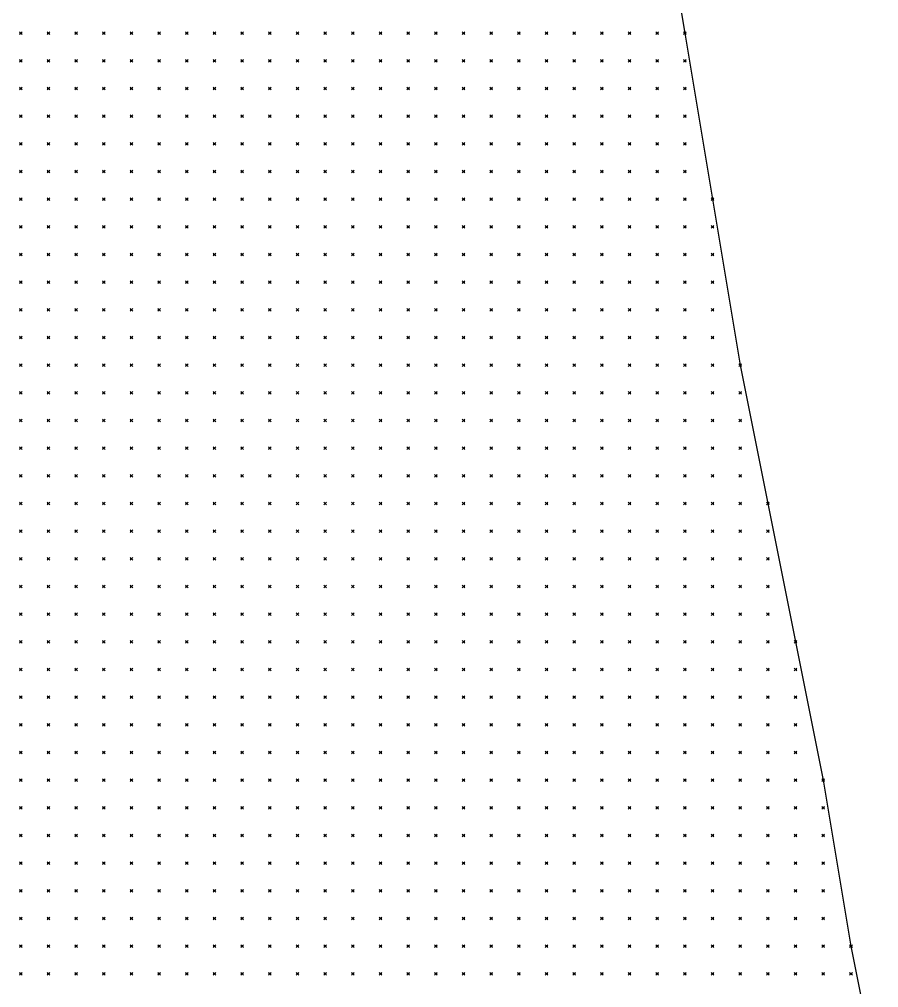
# Model space of a CAD drawing. Header units: metres. Extents: x 441556 to 446409, y 432338 to 461058.
# Drawn here: x 443079.2 to 443172.4, y 447615.4 to 447720.4 of the extents above; entities that cross this region are included whole.
import ezdxf

# ---------------------------------------------------------------- set-up
doc = ezdxf.new("R2010")
doc.units = ezdxf.units.M
doc.header["$MEASUREMENT"] = 0
doc.header["$PDMODE"] = 35
doc.header["$PDSIZE"] = 0.15
doc.layers.add('DTM-INT_YP', color=121, linetype='Continuous')
doc.layers.add('DTM-NOK-RevN_POINTS', color=91, linetype='Continuous')

msp = doc.modelspace()

# ---------------------------------------------------------------- linework, layer by layer
at = {"layer": 'DTM-INT_YP'}
msp.add_polyline3d([(443130.365, 447844.836, 350.14), (443133.365, 447826.84, 349.218), (443136.364, 447808.844, 349.044), (443139.363, 447790.848, 349.61), (443142.363, 447772.852, 349.254), (443145.362, 447754.856, 349.064), (443148.361, 447736.859, 349.202), (443151.361, 447718.863, 349.126), (443154.36, 447700.867, 349.092), (443157.359, 447682.871, 349.33), (443160.359, 447667.874, 349.208), (443163.358, 447652.877, 349.266), (443166.357, 447637.88, 349.221), (443169.357, 447619.884, 349.217), (443172.356, 447604.888, 349.156)], dxfattribs=at)
at = {"layer": 'DTM-NOK-RevN_POINTS'}
for p in [(443079.376, 447718.863, 378.451), (443082.375, 447718.863, 375.424), (443085.375, 447718.863, 372.525), (443088.374, 447718.863, 370.432), (443091.373, 447718.863, 368.398), (443094.373, 447718.863, 366.365), (443097.372, 447718.863, 363.841), (443100.372, 447718.863, 361.313), (443103.371, 447718.863, 358.884), (443106.37, 447718.863, 357.08), (443109.37, 447718.863, 355.182), (443112.369, 447718.863, 353.369), (443115.368, 447718.863, 352.836), (443118.368, 447718.863, 351.688), (443121.367, 447718.863, 351.321), (443124.366, 447718.863, 351.373), (443127.366, 447718.863, 351.592), (443130.365, 447718.863, 351.518), (443133.365, 447718.863, 350.789), (443136.364, 447718.863, 349.097), (443139.363, 447718.863, 348.5), (443142.363, 447718.863, 349.008), (443145.362, 447718.863, 349.395), (443148.361, 447718.863, 349.409), (443151.361, 447718.863, 349.126), (443079.376, 447715.864, 379.839), (443082.375, 447715.864, 376.096), (443085.375, 447715.864, 372.402), (443088.374, 447715.864, 370.247), (443091.373, 447715.864, 368.075), (443094.373, 447715.864, 365.981), (443097.372, 447715.864, 363.514), (443100.372, 447715.864, 361.047), (443103.371, 447715.864, 358.76), (443106.37, 447715.864, 357.337), (443109.37, 447715.864, 355.498), (443112.369, 447715.864, 353.579), (443115.368, 447715.864, 353.068), (443118.368, 447715.864, 351.516), (443121.367, 447715.864, 351.196), (443124.366, 447715.864, 351.27), (443127.366, 447715.864, 351.417), (443130.365, 447715.864, 351.38), (443133.365, 447715.864, 351.161), (443136.364, 447715.864, 350.041), (443139.363, 447715.864, 348.533), (443142.363, 447715.864, 348.969), (443145.362, 447715.864, 349.361), (443148.361, 447715.864, 349.424), (443151.361, 447715.864, 349.243), (443079.376, 447712.864, 380.311), (443082.375, 447712.864, 376.719), (443085.375, 447712.864, 373.171), (443088.374, 447712.864, 370.639), (443091.373, 447712.864, 368.05), (443094.373, 447712.864, 365.988), (443097.372, 447712.864, 363.387), (443100.372, 447712.864, 360.982), (443103.371, 447712.864, 359.165), (443106.37, 447712.864, 357.534), (443109.37, 447712.864, 355.447), (443112.369, 447712.864, 353.636), (443115.368, 447712.864, 352.932), (443118.368, 447712.864, 351.434), (443121.367, 447712.864, 351.084), (443124.366, 447712.864, 351.109), (443127.366, 447712.864, 351.3), (443130.365, 447712.864, 351.338), (443133.365, 447712.864, 351.131), (443136.364, 447712.864, 350.366), (443139.363, 447712.864, 348.673), (443142.363, 447712.864, 348.947), (443145.362, 447712.864, 349.395), (443148.361, 447712.864, 349.464), (443151.361, 447712.864, 349.396), (443079.376, 447709.865, 380.582), (443082.375, 447709.865, 377.086), (443085.375, 447709.865, 373.871), (443088.374, 447709.865, 371.106), (443091.373, 447709.865, 368.533), (443094.373, 447709.865, 366.274), (443097.372, 447709.865, 363.891), (443100.372, 447709.865, 361.693), (443103.371, 447709.865, 359.768), (443106.37, 447709.865, 357.931), (443109.37, 447709.865, 355.647), (443112.369, 447709.865, 353.619), (443115.368, 447709.865, 352.784), (443118.368, 447709.865, 351.301), (443121.367, 447709.865, 350.86), (443124.366, 447709.865, 350.833), (443127.366, 447709.865, 350.755), (443130.365, 447709.865, 351.02), (443133.365, 447709.865, 351.08), (443136.364, 447709.865, 350.597), (443139.363, 447709.865, 348.904), (443142.363, 447709.865, 348.854), (443145.362, 447709.865, 349.303), (443148.361, 447709.865, 349.446), (443151.361, 447709.865, 349.429), (443079.376, 447706.866, 380.99), (443082.375, 447706.866, 377.778), (443085.375, 447706.866, 374.609), (443088.374, 447706.866, 372.032), (443091.373, 447706.866, 369.388), (443094.373, 447706.866, 367.123), (443097.372, 447706.866, 364.984), (443100.372, 447706.866, 362.926), (443103.371, 447706.866, 360.519), (443106.37, 447706.866, 358.39), (443109.37, 447706.866, 355.909), (443112.369, 447706.866, 353.588), (443115.368, 447706.866, 352.961), (443118.368, 447706.866, 351.365), (443121.367, 447706.866, 350.842), (443124.366, 447706.866, 350.701), (443127.366, 447706.866, 350.507), (443130.365, 447706.866, 350.351), (443133.365, 447706.866, 350.786), (443136.364, 447706.866, 350.898), (443139.363, 447706.866, 349.484), (443142.363, 447706.866, 348.633), (443145.362, 447706.866, 349.208), (443148.361, 447706.866, 349.311), (443151.361, 447706.866, 349.4), (443079.376, 447703.866, 381.925), (443082.375, 447703.866, 378.884), (443085.375, 447703.866, 375.641), (443088.374, 447703.866, 373.118), (443091.373, 447703.866, 370.493), (443094.373, 447703.866, 368.141), (443097.372, 447703.866, 365.944), (443100.372, 447703.866, 363.78), (443103.371, 447703.866, 361.303), (443106.37, 447703.866, 358.879), (443109.37, 447703.866, 356.773), (443112.369, 447703.866, 354.476), (443115.368, 447703.866, 353.368), (443118.368, 447703.866, 351.324), (443121.367, 447703.866, 350.668), (443124.366, 447703.866, 350.578), (443127.366, 447703.866, 350.319), (443130.365, 447703.866, 350.088), (443133.365, 447703.866, 349.954), (443136.364, 447703.866, 349.792), (443139.363, 447703.866, 349.405), (443142.363, 447703.866, 348.753), (443145.362, 447703.866, 349.233), (443148.361, 447703.866, 349.349), (443151.361, 447703.866, 349.4), (443079.376, 447700.867, 383.417), (443082.375, 447700.867, 379.736), (443085.375, 447700.867, 376.554), (443088.374, 447700.867, 373.96), (443091.373, 447700.867, 371.382), (443094.373, 447700.867, 369.015), (443097.372, 447700.867, 366.901), (443100.372, 447700.867, 364.618), (443103.371, 447700.867, 362.272), (443106.37, 447700.867, 359.825), (443109.37, 447700.867, 357.682), (443112.369, 447700.867, 355.745), (443115.368, 447700.867, 354.02), (443118.368, 447700.867, 351.418), (443121.367, 447700.867, 350.61), (443124.366, 447700.867, 350.484), (443127.366, 447700.867, 350.308), (443130.365, 447700.867, 350.014), (443133.365, 447700.867, 349.724), (443136.364, 447700.867, 349.504), (443139.363, 447700.867, 349.351), (443142.363, 447700.867, 349.269), (443145.362, 447700.867, 349.292), (443148.361, 447700.867, 349.31), (443151.361, 447700.867, 349.305), (443154.36, 447700.867, 349.092), (443079.376, 447697.868, 383.999), (443082.375, 447697.868, 380.708), (443085.375, 447697.868, 377.788), (443088.374, 447697.868, 374.943), (443091.373, 447697.868, 372.463), (443094.373, 447697.868, 370.181), (443097.372, 447697.868, 367.811), (443100.372, 447697.868, 365.705), (443103.371, 447697.868, 362.976), (443106.37, 447697.868, 360.721), (443109.37, 447697.868, 358.424), (443112.369, 447697.868, 356.246), (443115.368, 447697.868, 354.138), (443118.368, 447697.868, 351.367), (443121.367, 447697.868, 350.604), (443124.366, 447697.868, 350.434), (443127.366, 447697.868, 350.292), (443130.365, 447697.868, 349.993), (443133.365, 447697.868, 349.696), (443136.364, 447697.868, 349.521), (443139.363, 447697.868, 349.407), (443142.363, 447697.868, 349.289), (443145.362, 447697.868, 349.217), (443148.361, 447697.868, 349.337), (443151.361, 447697.868, 349.41), (443154.36, 447697.868, 349.282), (443079.376, 447694.868, 384.877), (443082.375, 447694.868, 381.41), (443085.375, 447694.868, 378.481), (443088.374, 447694.868, 376.103), (443091.373, 447694.868, 373.573), (443094.373, 447694.868, 371.149), (443097.372, 447694.868, 368.653), (443100.372, 447694.868, 366.501), (443103.371, 447694.868, 364), (443106.37, 447694.868, 361.687), (443109.37, 447694.868, 359.366), (443112.369, 447694.868, 357.1), (443115.368, 447694.868, 354.493), (443118.368, 447694.868, 351.384), (443121.367, 447694.868, 350.531), (443124.366, 447694.868, 350.294), (443127.366, 447694.868, 350.098), (443130.365, 447694.868, 349.975), (443133.365, 447694.868, 349.73), (443136.364, 447694.868, 349.518), (443139.363, 447694.868, 349.354), (443142.363, 447694.868, 349.305), (443145.362, 447694.868, 349.251), (443148.361, 447694.868, 349.32), (443151.361, 447694.868, 349.395), (443154.36, 447694.868, 349.329), (443079.376, 447691.869, 385.184), (443082.375, 447691.869, 382.263), (443085.375, 447691.869, 379.282), (443088.374, 447691.869, 376.731), (443091.373, 447691.869, 374.267), (443094.373, 447691.869, 371.999), (443097.372, 447691.869, 369.829), (443100.372, 447691.869, 367.549), (443103.371, 447691.869, 365.238), (443106.37, 447691.869, 362.8), (443109.37, 447691.869, 360.364), (443112.369, 447691.869, 356.374), (443115.368, 447691.869, 353.706), (443118.368, 447691.869, 351.965), (443121.367, 447691.869, 350.721), (443124.366, 447691.869, 350.422), (443127.366, 447691.869, 350.223), (443130.365, 447691.869, 349.993), (443133.365, 447691.869, 349.801), (443136.364, 447691.869, 349.57), (443139.363, 447691.869, 349.36), (443142.363, 447691.869, 349.225), (443145.362, 447691.869, 348.722), (443148.361, 447691.869, 349.274), (443151.361, 447691.869, 349.362), (443154.36, 447691.869, 349.359), (443079.376, 447688.87, 385.285), (443082.375, 447688.87, 382.369), (443085.375, 447688.87, 379.808), (443088.374, 447688.87, 377.415), (443091.373, 447688.87, 374.987), (443094.373, 447688.87, 372.632), (443097.372, 447688.87, 370.397), (443100.372, 447688.87, 368.124), (443103.371, 447688.87, 365.955), (443106.37, 447688.87, 363.916), (443109.37, 447688.87, 361.548), (443112.369, 447688.87, 355.536), (443115.368, 447688.87, 353.921), (443118.368, 447688.87, 352.943), (443121.367, 447688.87, 351.431), (443124.366, 447688.87, 350.64), (443127.366, 447688.87, 350.742), (443130.365, 447688.87, 350.803), (443133.365, 447688.87, 350.65), (443136.364, 447688.87, 349.893), (443139.363, 447688.87, 349.41), (443142.363, 447688.87, 349.286), (443145.362, 447688.87, 348.423), (443148.361, 447688.87, 349.178), (443151.361, 447688.87, 349.389), (443154.36, 447688.87, 349.404), (443079.376, 447685.87, 385.081), (443082.375, 447685.87, 382.684), (443085.375, 447685.87, 380.116), (443088.374, 447685.87, 377.717), (443091.373, 447685.87, 375.326), (443094.373, 447685.87, 373.128), (443097.372, 447685.87, 371.017), (443100.372, 447685.87, 368.804), (443103.371, 447685.87, 366.845), (443106.37, 447685.87, 364.928), (443109.37, 447685.87, 361.726), (443112.369, 447685.87, 357.269), (443115.368, 447685.87, 355.339), (443118.368, 447685.87, 353.938), (443121.367, 447685.87, 352.835), (443124.366, 447685.87, 351.678), (443127.366, 447685.87, 351.917), (443130.365, 447685.87, 352.556), (443133.365, 447685.87, 352.588), (443136.364, 447685.87, 351.097), (443139.363, 447685.87, 349.645), (443142.363, 447685.87, 349.344), (443145.362, 447685.87, 348.35), (443148.361, 447685.87, 349.044), (443151.361, 447685.87, 349.369), (443154.36, 447685.87, 349.461), (443079.376, 447682.871, 385.211), (443082.375, 447682.871, 382.702), (443085.375, 447682.871, 380.363), (443088.374, 447682.871, 377.893), (443091.373, 447682.871, 375.462), (443094.373, 447682.871, 373.54), (443097.372, 447682.871, 371.482), (443100.372, 447682.871, 369.503), (443103.371, 447682.871, 367.564), (443106.37, 447682.871, 365.557), (443109.37, 447682.871, 361.401), (443112.369, 447682.871, 358.003), (443115.368, 447682.871, 356.284), (443118.368, 447682.871, 354.48), (443121.367, 447682.871, 353.514), (443124.366, 447682.871, 352.289), (443127.366, 447682.871, 352.232), (443130.365, 447682.871, 352.879), (443133.365, 447682.871, 352.833), (443136.364, 447682.871, 351.943), (443139.363, 447682.871, 350.004), (443142.363, 447682.871, 349.531), (443145.362, 447682.871, 348.473), (443148.361, 447682.871, 348.907), (443151.361, 447682.871, 349.396), (443154.36, 447682.871, 349.458), (443157.359, 447682.871, 349.33), (443079.376, 447679.872, 385.307), (443082.375, 447679.872, 382.738), (443085.375, 447679.872, 380.294), (443088.374, 447679.872, 377.984), (443091.373, 447679.872, 375.857), (443094.373, 447679.872, 373.913), (443097.372, 447679.872, 371.681), (443100.372, 447679.872, 370.105), (443103.371, 447679.872, 368.249), (443106.37, 447679.872, 366.239), (443109.37, 447679.872, 361.196), (443112.369, 447679.872, 358.131), (443115.368, 447679.872, 356.306), (443118.368, 447679.872, 354.412), (443121.367, 447679.872, 353.587), (443124.366, 447679.872, 352.449), (443127.366, 447679.872, 352.046), (443130.365, 447679.872, 352.31), (443133.365, 447679.872, 352.439), (443136.364, 447679.872, 351.204), (443139.363, 447679.872, 349.769), (443142.363, 447679.872, 349.37), (443145.362, 447679.872, 348.714), (443148.361, 447679.872, 348.607), (443151.361, 447679.872, 349.351), (443154.36, 447679.872, 349.419), (443157.359, 447679.872, 349.397), (443079.376, 447676.872, 385.165), (443082.375, 447676.872, 382.518), (443085.375, 447676.872, 380.344), (443088.374, 447676.872, 378.114), (443091.373, 447676.872, 376.041), (443094.373, 447676.872, 373.909), (443097.372, 447676.872, 372.115), (443100.372, 447676.872, 370.593), (443103.371, 447676.872, 368.571), (443106.37, 447676.872, 366.445), (443109.37, 447676.872, 363.088), (443112.369, 447676.872, 361.227), (443115.368, 447676.872, 357.3), (443118.368, 447676.872, 354.153), (443121.367, 447676.872, 353.099), (443124.366, 447676.872, 352.569), (443127.366, 447676.872, 352.067), (443130.365, 447676.872, 352.034), (443133.365, 447676.872, 352.071), (443136.364, 447676.872, 350.841), (443139.363, 447676.872, 349.846), (443142.363, 447676.872, 349.298), (443145.362, 447676.872, 349.033), (443148.361, 447676.872, 348.325), (443151.361, 447676.872, 349.306), (443154.36, 447676.872, 349.37), (443157.359, 447676.872, 349.373), (443079.376, 447673.873, 384.785), (443082.375, 447673.873, 382.493), (443085.375, 447673.873, 380.343), (443088.374, 447673.873, 378.24), (443091.373, 447673.873, 376.19), (443094.373, 447673.873, 374.36), (443097.372, 447673.873, 372.945), (443100.372, 447673.873, 371.061), (443103.371, 447673.873, 368.999), (443106.37, 447673.873, 366.978), (443109.37, 447673.873, 364.074), (443112.369, 447673.873, 362.03), (443115.368, 447673.873, 361.344), (443118.368, 447673.873, 354.222), (443121.367, 447673.873, 352.957), (443124.366, 447673.873, 352.857), (443127.366, 447673.873, 352.323), (443130.365, 447673.873, 351.955), (443133.365, 447673.873, 351.995), (443136.364, 447673.873, 351.321), (443139.363, 447673.873, 350.854), (443142.363, 447673.873, 349.663), (443145.362, 447673.873, 348.98), (443148.361, 447673.873, 348.234), (443151.361, 447673.873, 349.314), (443154.36, 447673.873, 349.345), (443157.359, 447673.873, 349.404), (443079.376, 447670.873, 384.076), (443082.375, 447670.873, 381.974), (443085.375, 447670.873, 380.069), (443088.374, 447670.873, 377.891), (443091.373, 447670.873, 376.305), (443094.373, 447670.873, 374.634), (443097.372, 447670.873, 372.951), (443100.372, 447670.873, 371.067), (443103.371, 447670.873, 369.227), (443106.37, 447670.873, 367.349), (443109.37, 447670.873, 364.449), (443112.369, 447670.873, 362.067), (443115.368, 447670.873, 361.447), (443118.368, 447670.873, 358.207), (443121.367, 447670.873, 354.411), (443124.366, 447670.873, 353.477), (443127.366, 447670.873, 352.666), (443130.365, 447670.873, 352.763), (443133.365, 447670.873, 352.99), (443136.364, 447670.873, 352.673), (443139.363, 447670.873, 351.98), (443142.363, 447670.873, 350.332), (443145.362, 447670.873, 349.035), (443148.361, 447670.873, 348.365), (443151.361, 447670.873, 348.986), (443154.36, 447670.873, 349.35), (443157.359, 447670.873, 349.382), (443079.376, 447667.874, 383.443), (443082.375, 447667.874, 381.179), (443085.375, 447667.874, 379.471), (443088.374, 447667.874, 377.82), (443091.373, 447667.874, 376.346), (443094.373, 447667.874, 374.892), (443097.372, 447667.874, 373.202), (443100.372, 447667.874, 371.481), (443103.371, 447667.874, 369.468), (443106.37, 447667.874, 367.772), (443109.37, 447667.874, 365.148), (443112.369, 447667.874, 362.029), (443115.368, 447667.874, 361.592), (443118.368, 447667.874, 359.61), (443121.367, 447667.874, 356.431), (443124.366, 447667.874, 354.198), (443127.366, 447667.874, 353.212), (443130.365, 447667.874, 353.405), (443133.365, 447667.874, 353.543), (443136.364, 447667.874, 353.41), (443139.363, 447667.874, 352.444), (443142.363, 447667.874, 351.059), (443145.362, 447667.874, 348.873), (443148.361, 447667.874, 348.221), (443151.361, 447667.874, 348.183), (443154.36, 447667.874, 349.263), (443157.359, 447667.874, 349.374), (443160.359, 447667.874, 349.208), (443079.376, 447664.875, 382.658), (443082.375, 447664.875, 381.098), (443085.375, 447664.875, 379.467), (443088.374, 447664.875, 377.909), (443091.373, 447664.875, 376.43), (443094.373, 447664.875, 374.949), (443097.372, 447664.875, 373.243), (443100.372, 447664.875, 371.42), (443103.371, 447664.875, 369.588), (443106.37, 447664.875, 367.56), (443109.37, 447664.875, 365.294), (443112.369, 447664.875, 361.817), (443115.368, 447664.875, 361.328), (443118.368, 447664.875, 359.862), (443121.367, 447664.875, 357.051), (443124.366, 447664.875, 354.847), (443127.366, 447664.875, 353.99), (443130.365, 447664.875, 354.172), (443133.365, 447664.875, 354.521), (443136.364, 447664.875, 354.395), (443139.363, 447664.875, 353.517), (443142.363, 447664.875, 351.59), (443145.362, 447664.875, 349.06), (443148.361, 447664.875, 348.43), (443151.361, 447664.875, 348.279), (443154.36, 447664.875, 349.332), (443157.359, 447664.875, 349.367), (443160.359, 447664.875, 349.286), (443079.376, 447661.875, 382.452), (443082.375, 447661.875, 380.811), (443085.375, 447661.875, 379.316), (443088.374, 447661.875, 377.572), (443091.373, 447661.875, 375.998), (443094.373, 447661.875, 374.472), (443097.372, 447661.875, 372.983), (443100.372, 447661.875, 371.204), (443103.371, 447661.875, 369.255), (443106.37, 447661.875, 367.179), (443109.37, 447661.875, 365.115), (443112.369, 447661.875, 361.688), (443115.368, 447661.875, 361.027), (443118.368, 447661.875, 360.005), (443121.367, 447661.875, 357.234), (443124.366, 447661.875, 355.213), (443127.366, 447661.875, 354.529), (443130.365, 447661.875, 354.602), (443133.365, 447661.875, 355.003), (443136.364, 447661.875, 355.182), (443139.363, 447661.875, 354.095), (443142.363, 447661.875, 352.034), (443145.362, 447661.875, 349.739), (443148.361, 447661.875, 348.579), (443151.361, 447661.875, 347.963), (443154.36, 447661.875, 349.203), (443157.359, 447661.875, 349.375), (443160.359, 447661.875, 349.314), (443079.376, 447658.876, 381.807), (443082.375, 447658.876, 380.366), (443085.375, 447658.876, 378.863), (443088.374, 447658.876, 377.267), (443091.373, 447658.876, 375.725), (443094.373, 447658.876, 374.004), (443097.372, 447658.876, 372.316), (443100.372, 447658.876, 370.871), (443103.371, 447658.876, 369.114), (443106.37, 447658.876, 366.727), (443109.37, 447658.876, 364.713), (443112.369, 447658.876, 361.694), (443115.368, 447658.876, 360.403), (443118.368, 447658.876, 359.397), (443121.367, 447658.876, 357.315), (443124.366, 447658.876, 355.527), (443127.366, 447658.876, 355.036), (443130.365, 447658.876, 355.083), (443133.365, 447658.876, 355.759), (443136.364, 447658.876, 356.057), (443139.363, 447658.876, 354.619), (443142.363, 447658.876, 352.651), (443145.362, 447658.876, 350.15), (443148.361, 447658.876, 348.763), (443151.361, 447658.876, 348.002), (443154.36, 447658.876, 349.025), (443157.359, 447658.876, 349.314), (443160.359, 447658.876, 349.366), (443079.376, 447655.877, 381.195), (443082.375, 447655.877, 379.794), (443085.375, 447655.877, 378.528), (443088.374, 447655.877, 377.134), (443091.373, 447655.877, 375.691), (443094.373, 447655.877, 374.373), (443097.372, 447655.877, 372.345), (443100.372, 447655.877, 370.739), (443103.371, 447655.877, 368.525), (443106.37, 447655.877, 366.196), (443109.37, 447655.877, 364.162), (443112.369, 447655.877, 361.972), (443115.368, 447655.877, 359.899), (443118.368, 447655.877, 359.293), (443121.367, 447655.877, 357.515), (443124.366, 447655.877, 356.035), (443127.366, 447655.877, 355.515), (443130.365, 447655.877, 355.261), (443133.365, 447655.877, 355.84), (443136.364, 447655.877, 356.545), (443139.363, 447655.877, 355.017), (443142.363, 447655.877, 353.304), (443145.362, 447655.877, 350.845), (443148.361, 447655.877, 348.925), (443151.361, 447655.877, 347.954), (443154.36, 447655.877, 348.781), (443157.359, 447655.877, 349.3), (443160.359, 447655.877, 349.385), (443079.376, 447652.877, 380.377), (443082.375, 447652.877, 379.521), (443085.375, 447652.877, 378.452), (443088.374, 447652.877, 377.203), (443091.373, 447652.877, 375.853), (443094.373, 447652.877, 374.544), (443097.372, 447652.877, 372.759), (443100.372, 447652.877, 370.71), (443103.371, 447652.877, 368.45), (443106.37, 447652.877, 365.882), (443109.37, 447652.877, 363.714), (443112.369, 447652.877, 361.697), (443115.368, 447652.877, 359.444), (443118.368, 447652.877, 358.761), (443121.367, 447652.877, 357.817), (443124.366, 447652.877, 356.677), (443127.366, 447652.877, 356.147), (443130.365, 447652.877, 355.47), (443133.365, 447652.877, 355.717), (443136.364, 447652.877, 356.44), (443139.363, 447652.877, 355.307), (443142.363, 447652.877, 353.762), (443145.362, 447652.877, 351.43), (443148.361, 447652.877, 349.246), (443151.361, 447652.877, 347.99), (443154.36, 447652.877, 348.431), (443157.359, 447652.877, 349.215), (443160.359, 447652.877, 349.338), (443163.358, 447652.877, 349.266), (443079.376, 447649.878, 379.396), (443082.375, 447649.878, 379.074), (443085.375, 447649.878, 378.284), (443088.374, 447649.878, 377.3), (443091.373, 447649.878, 376.049), (443094.373, 447649.878, 374.75), (443097.372, 447649.878, 373.061), (443100.372, 447649.878, 370.668), (443103.371, 447649.878, 368.758), (443106.37, 447649.878, 366.406), (443109.37, 447649.878, 363.99), (443112.369, 447649.878, 361.854), (443115.368, 447649.878, 359.474), (443118.368, 447649.878, 358.549), (443121.367, 447649.878, 357.887), (443124.366, 447649.878, 357.029), (443127.366, 447649.878, 356.49), (443130.365, 447649.878, 355.726), (443133.365, 447649.878, 355.739), (443136.364, 447649.878, 356.376), (443139.363, 447649.878, 355.583), (443142.363, 447649.878, 353.846), (443145.362, 447649.878, 351.575), (443148.361, 447649.878, 349.524), (443151.361, 447649.878, 348.398), (443154.36, 447649.878, 348.213), (443157.359, 447649.878, 349.206), (443160.359, 447649.878, 349.325), (443163.358, 447649.878, 349.261), (443079.376, 447646.879, 378.213), (443082.375, 447646.879, 378.189), (443085.375, 447646.879, 377.92), (443088.374, 447646.879, 377.234), (443091.373, 447646.879, 376.14), (443094.373, 447646.879, 374.797), (443097.372, 447646.879, 373.102), (443100.372, 447646.879, 370.937), (443103.371, 447646.879, 369.11), (443106.37, 447646.879, 366.642), (443109.37, 447646.879, 364.435), (443112.369, 447646.879, 362.245), (443115.368, 447646.879, 359.99), (443118.368, 447646.879, 358.525), (443121.367, 447646.879, 357.974), (443124.366, 447646.879, 357.396), (443127.366, 447646.879, 356.701), (443130.365, 447646.879, 355.964), (443133.365, 447646.879, 355.861), (443136.364, 447646.879, 356.284), (443139.363, 447646.879, 355.772), (443142.363, 447646.879, 354.102), (443145.362, 447646.879, 351.921), (443148.361, 447646.879, 349.488), (443151.361, 447646.879, 348.835), (443154.36, 447646.879, 348.116), (443157.359, 447646.879, 349.191), (443160.359, 447646.879, 349.35), (443163.358, 447646.879, 349.349), (443079.376, 447643.879, 377.189), (443082.375, 447643.879, 377.243), (443085.375, 447643.879, 377.099), (443088.374, 447643.879, 376.635), (443091.373, 447643.879, 375.833), (443094.373, 447643.879, 374.645), (443097.372, 447643.879, 373.05), (443100.372, 447643.879, 370.987), (443103.371, 447643.879, 369.147), (443106.37, 447643.879, 367.189), (443109.37, 447643.879, 365.16), (443112.369, 447643.879, 362.798), (443115.368, 447643.879, 360.267), (443118.368, 447643.879, 358.724), (443121.367, 447643.879, 358.156), (443124.366, 447643.879, 357.46), (443127.366, 447643.879, 356.887), (443130.365, 447643.879, 356.379), (443133.365, 447643.879, 356.123), (443136.364, 447643.879, 356.109), (443139.363, 447643.879, 355.759), (443142.363, 447643.879, 354.596), (443145.362, 447643.879, 352.576), (443148.361, 447643.879, 350.191), (443151.361, 447643.879, 348.871), (443154.36, 447643.879, 348.066), (443157.359, 447643.879, 348.932), (443160.359, 447643.879, 349.286), (443163.358, 447643.879, 349.298), (443079.376, 447640.88, 375.69), (443082.375, 447640.88, 375.926), (443085.375, 447640.88, 375.486), (443088.374, 447640.88, 375.356), (443091.373, 447640.88, 374.357), (443094.373, 447640.88, 373.433), (443097.372, 447640.88, 372.325), (443100.372, 447640.88, 370.821), (443103.371, 447640.88, 368.799), (443106.37, 447640.88, 366.974), (443109.37, 447640.88, 365.082), (443112.369, 447640.88, 362.816), (443115.368, 447640.88, 360.761), (443118.368, 447640.88, 359.067), (443121.367, 447640.88, 358.214), (443124.366, 447640.88, 357.655), (443127.366, 447640.88, 357.215), (443130.365, 447640.88, 356.58), (443133.365, 447640.88, 356.3), (443136.364, 447640.88, 356.357), (443139.363, 447640.88, 355.999), (443142.363, 447640.88, 355.146), (443145.362, 447640.88, 353.573), (443148.361, 447640.88, 350.966), (443151.361, 447640.88, 349.015), (443154.36, 447640.88, 348.114), (443157.359, 447640.88, 348.549), (443160.359, 447640.88, 349.283), (443163.358, 447640.88, 349.332), (443079.376, 447637.88, 373.823), (443082.375, 447637.88, 374.206), (443085.375, 447637.88, 373.566), (443088.374, 447637.88, 373.332), (443091.373, 447637.88, 372.799), (443094.373, 447637.88, 371.894), (443097.372, 447637.88, 371.045), (443100.372, 447637.88, 369.51), (443103.371, 447637.88, 368.093), (443106.37, 447637.88, 366.331), (443109.37, 447637.88, 364.7), (443112.369, 447637.88, 362.95), (443115.368, 447637.88, 360.969), (443118.368, 447637.88, 359.354), (443121.367, 447637.88, 358.719), (443124.366, 447637.88, 358.146), (443127.366, 447637.88, 357.637), (443130.365, 447637.88, 356.989), (443133.365, 447637.88, 356.567), (443136.364, 447637.88, 356.584), (443139.363, 447637.88, 356.288), (443142.363, 447637.88, 355.451), (443145.362, 447637.88, 353.124), (443148.361, 447637.88, 351.237), (443151.361, 447637.88, 349.183), (443154.36, 447637.88, 348.502), (443157.359, 447637.88, 348.212), (443160.359, 447637.88, 349.239), (443163.358, 447637.88, 349.321), (443166.357, 447637.88, 349.221), (443079.376, 447634.881, 372.872), (443082.375, 447634.881, 372.483), (443085.375, 447634.881, 371.694), (443088.374, 447634.881, 371.547), (443091.373, 447634.881, 371.083), (443094.373, 447634.881, 370.141), (443097.372, 447634.881, 369.283), (443100.372, 447634.881, 368.272), (443103.371, 447634.881, 367.051), (443106.37, 447634.881, 365.554), (443109.37, 447634.881, 364.222), (443112.369, 447634.881, 362.652), (443115.368, 447634.881, 360.949), (443118.368, 447634.881, 359.987), (443121.367, 447634.881, 359.22), (443124.366, 447634.881, 358.433), (443127.366, 447634.881, 357.896), (443130.365, 447634.881, 357.14), (443133.365, 447634.881, 356.763), (443136.364, 447634.881, 356.82), (443139.363, 447634.881, 356.562), (443142.363, 447634.881, 355.377), (443145.362, 447634.881, 353.569), (443148.361, 447634.881, 351.476), (443151.361, 447634.881, 349.917), (443154.36, 447634.881, 348.581), (443157.359, 447634.881, 348.091), (443160.359, 447634.881, 349.267), (443163.358, 447634.881, 349.319), (443166.357, 447634.881, 349.268), (443079.376, 447631.882, 371.09), (443082.375, 447631.882, 371.108), (443085.375, 447631.882, 370.272), (443088.374, 447631.882, 369.882), (443091.373, 447631.882, 369.543), (443094.373, 447631.882, 368.61), (443097.372, 447631.882, 367.283), (443100.372, 447631.882, 366.817), (443103.371, 447631.882, 365.976), (443106.37, 447631.882, 364.786), (443109.37, 447631.882, 363.303), (443112.369, 447631.882, 361.856), (443115.368, 447631.882, 360.562), (443118.368, 447631.882, 359.79), (443121.367, 447631.882, 359.547), (443124.366, 447631.882, 358.69), (443127.366, 447631.882, 358.064), (443130.365, 447631.882, 357.358), (443133.365, 447631.882, 357.071), (443136.364, 447631.882, 356.918), (443139.363, 447631.882, 356.275), (443142.363, 447631.882, 354.771), (443145.362, 447631.882, 353.285), (443148.361, 447631.882, 351.866), (443151.361, 447631.882, 350.257), (443154.36, 447631.882, 348.767), (443157.359, 447631.882, 348.035), (443160.359, 447631.882, 349.053), (443163.358, 447631.882, 349.276), (443166.357, 447631.882, 349.282), (443079.376, 447628.882, 370.445), (443082.375, 447628.882, 369.931), (443085.375, 447628.882, 368.952), (443088.374, 447628.882, 367.787), (443091.373, 447628.882, 365.259), (443094.373, 447628.882, 364.163), (443097.372, 447628.882, 364.162), (443100.372, 447628.882, 364.858), (443103.371, 447628.882, 364.752), (443106.37, 447628.882, 364.175), (443109.37, 447628.882, 362.52), (443112.369, 447628.882, 361.116), (443115.368, 447628.882, 360.481), (443118.368, 447628.882, 360.276), (443121.367, 447628.882, 359.761), (443124.366, 447628.882, 359.092), (443127.366, 447628.882, 358.114), (443130.365, 447628.882, 357.418), (443133.365, 447628.882, 357.299), (443136.364, 447628.882, 357.282), (443139.363, 447628.882, 356.84), (443142.363, 447628.882, 355.943), (443145.362, 447628.882, 354.856), (443148.361, 447628.882, 352.616), (443151.361, 447628.882, 350.474), (443154.36, 447628.882, 348.941), (443157.359, 447628.882, 348.073), (443160.359, 447628.882, 348.643), (443163.358, 447628.882, 349.301), (443166.357, 447628.882, 349.312), (443079.376, 447625.883, 369.272), (443082.375, 447625.883, 368.422), (443085.375, 447625.883, 367.688), (443088.374, 447625.883, 366.027), (443091.373, 447625.883, 364.039), (443094.373, 447625.883, 363.413), (443097.372, 447625.883, 363.409), (443100.372, 447625.883, 363.225), (443103.371, 447625.883, 363.413), (443106.37, 447625.883, 363.193), (443109.37, 447625.883, 362.167), (443112.369, 447625.883, 361.209), (443115.368, 447625.883, 360.694), (443118.368, 447625.883, 360.3), (443121.367, 447625.883, 359.985), (443124.366, 447625.883, 359.343), (443127.366, 447625.883, 358.358), (443130.365, 447625.883, 357.773), (443133.365, 447625.883, 357.663), (443136.364, 447625.883, 357.553), (443139.363, 447625.883, 357.122), (443142.363, 447625.883, 356.622), (443145.362, 447625.883, 355.492), (443148.361, 447625.883, 353.199), (443151.361, 447625.883, 350.696), (443154.36, 447625.883, 349.177), (443157.359, 447625.883, 348.146), (443160.359, 447625.883, 348.567), (443163.358, 447625.883, 349.199), (443166.357, 447625.883, 349.258), (443079.376, 447622.884, 367.809), (443082.375, 447622.884, 366.864), (443085.375, 447622.884, 366.066), (443088.374, 447622.884, 365.123), (443091.373, 447622.884, 364.093), (443094.373, 447622.884, 363.814), (443097.372, 447622.884, 363.493), (443100.372, 447622.884, 362.952), (443103.371, 447622.884, 362.715), (443106.37, 447622.884, 362.372), (443109.37, 447622.884, 361.787), (443112.369, 447622.884, 360.946), (443115.368, 447622.884, 360.709), (443118.368, 447622.884, 360.488), (443121.367, 447622.884, 359.949), (443124.366, 447622.884, 359.354), (443127.366, 447622.884, 358.59), (443130.365, 447622.884, 358.207), (443133.365, 447622.884, 358.019), (443136.364, 447622.884, 357.682), (443139.363, 447622.884, 357.164), (443142.363, 447622.884, 356.773), (443145.362, 447622.884, 355.681), (443148.361, 447622.884, 353.427), (443151.361, 447622.884, 351.439), (443154.36, 447622.884, 349.403), (443157.359, 447622.884, 348.261), (443160.359, 447622.884, 348.409), (443163.358, 447622.884, 349.14), (443166.357, 447622.884, 349.257), (443079.376, 447619.884, 366.975), (443082.375, 447619.884, 365.913), (443085.375, 447619.884, 365.407), (443088.374, 447619.884, 364.969), (443091.373, 447619.884, 364.507), (443094.373, 447619.884, 364.035), (443097.372, 447619.884, 363.834), (443100.372, 447619.884, 363.211), (443103.371, 447619.884, 362.526), (443106.37, 447619.884, 361.995), (443109.37, 447619.884, 361.551), (443112.369, 447619.884, 360.905), (443115.368, 447619.884, 360.558), (443118.368, 447619.884, 360.189), (443121.367, 447619.884, 359.776), (443124.366, 447619.884, 359.191), (443127.366, 447619.884, 358.783), (443130.365, 447619.884, 358.554), (443133.365, 447619.884, 358.212), (443136.364, 447619.884, 357.699), (443139.363, 447619.884, 357.307), (443142.363, 447619.884, 356.826), (443145.362, 447619.884, 356.146), (443148.361, 447619.884, 354.054), (443151.361, 447619.884, 351.861), (443154.36, 447619.884, 349.516), (443157.359, 447619.884, 348.623), (443160.359, 447619.884, 348.164), (443163.358, 447619.884, 349.079), (443166.357, 447619.884, 349.226), (443169.357, 447619.884, 349.217), (443079.376, 447616.885, 366.326), (443082.375, 447616.885, 365.687), (443085.375, 447616.885, 365.218), (443088.374, 447616.885, 364.887), (443091.373, 447616.885, 364.557), (443094.373, 447616.885, 364.167), (443097.372, 447616.885, 364.022), (443100.372, 447616.885, 363.636), (443103.371, 447616.885, 362.626), (443106.37, 447616.885, 361.903), (443109.37, 447616.885, 361.533), (443112.369, 447616.885, 360.92), (443115.368, 447616.885, 360.383), (443118.368, 447616.885, 360.018), (443121.367, 447616.885, 359.635), (443124.366, 447616.885, 359.32), (443127.366, 447616.885, 359.078), (443130.365, 447616.885, 358.674), (443133.365, 447616.885, 358.132), (443136.364, 447616.885, 357.721), (443139.363, 447616.885, 357.317), (443142.363, 447616.885, 356.959), (443145.362, 447616.885, 356.409), (443148.361, 447616.885, 354.644), (443151.361, 447616.885, 352.642), (443154.36, 447616.885, 350.079), (443157.359, 447616.885, 348.927), (443160.359, 447616.885, 347.977), (443163.358, 447616.885, 348.928), (443166.357, 447616.885, 349.166), (443169.357, 447616.885, 349.195)]:
    msp.add_point(p, dxfattribs=at)

doc.saveas('drawing.dxf')
